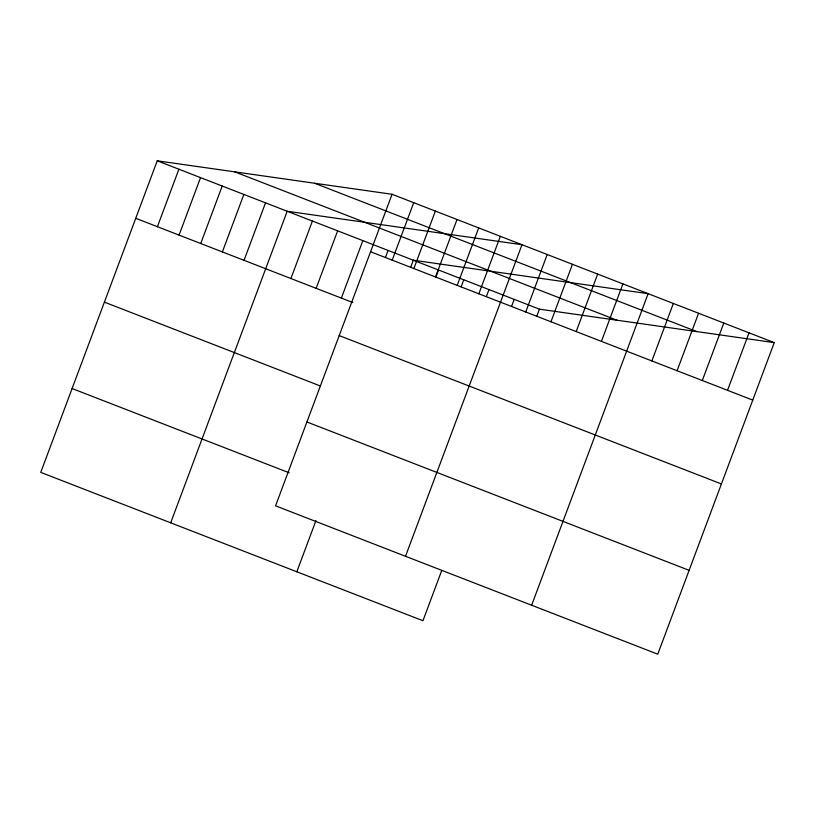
<?xml version="1.0" encoding="UTF-8"?>
<svg xmlns="http://www.w3.org/2000/svg" width="815" height="815" viewBox="0 0 815 815"><rect width="100%" height="100%" fill="white"/><g stroke="black" fill="none" stroke-linecap="round" stroke-linejoin="round"><path stroke-width="1.22" d="M392.056 194.276L275.562 505.83L657.766 654.19L774.25 342.626L392.056 194.276L157.234 160.81L40.75 472.374L422.944 620.724L441.669 570.653M157.407 226.702L178.893 169.214M179.066 235.107L200.551 177.629M200.724 243.512L222.21 186.034M222.373 251.917L243.868 194.439M244.031 260.331L265.527 202.843M170.692 522.812L287.186 211.248L521.997 244.714L405.513 556.278M290.914 278.526L312.41 221.048M316.139 288.316L337.634 230.839M341.373 298.107L362.858 240.629M385.454 257.459L388.083 250.419M392.219 260.158L413.714 202.68M296.823 571.773L315.976 520.53M410.679 267.249L413.307 260.209L648.129 293.675L531.635 605.229M413.877 268.563L435.373 211.085M435.536 276.978L457.032 219.49M435.903 277.039L438.531 269.999M457.195 285.382L478.69 227.905M461.127 286.829L463.755 279.789M478.853 293.787L500.339 236.309M486.351 296.619L488.98 289.58M511.576 306.409L514.204 299.37M525.736 311.982L547.222 254.504M536.8 316.2L539.438 309.17L774.25 342.626M550.96 321.772L572.446 264.294M576.185 331.573L597.68 274.085M601.409 341.363L622.905 283.875M651.857 360.943L673.353 303.465M677.082 370.733L698.577 313.255M702.306 380.524L723.802 323.046M727.53 390.314L749.026 332.836M314.57 183.232L696.764 331.583M234.73 171.853L616.924 320.203M157.234 160.81L539.438 309.17M370.56 251.754L752.754 400.104M135.748 218.298L352.834 302.559M339.213 335.597L721.407 483.957M104.402 302.141L320.336 385.964M306.919 421.987L689.113 570.337M72.097 388.531L289.182 472.792"/></g></svg>
